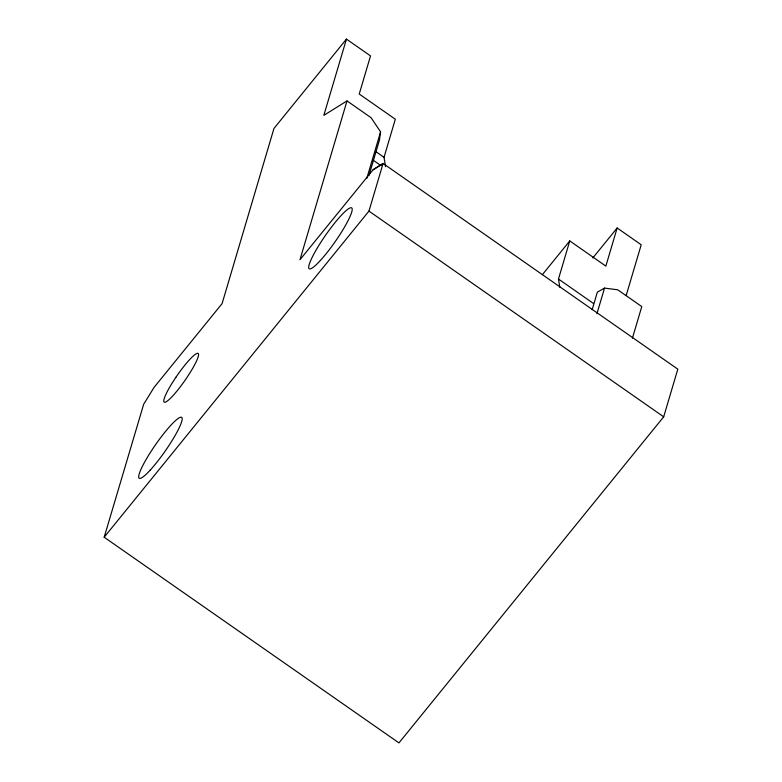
<?xml version="1.0" encoding="UTF-8"?>
<svg xmlns="http://www.w3.org/2000/svg" width="782" height="782" viewBox="0 0 782 782"><rect width="100%" height="100%" fill="white"/><g stroke="black" fill="none" stroke-linecap="round" stroke-linejoin="round"><path stroke-width="1.17" d="M385.536 166.722L384.03 157.329L395.321 119.206L359.231 94.026L370.531 55.903L346.446 39.1L323.846 115.335L347.012 100.907L371.079 117.701L380.58 131.845L379.436 140.125L369.045 175.236M347.012 100.907L299.965 259.751L373.2 169.635L383.082 163.458L677.818 369.163L663.683 416.816L398.947 742.9L104.182 537.224L143.692 404.196L154.083 387.364L222.078 303.641L273.964 128.453L346.446 39.1M366.778 178.443L380.58 131.845M559.795 287.258L558.475 279.037L569.765 240.915L605.855 266.105L617.154 227.982L641.211 244.766L626.147 295.586M592.14 309.711L597.34 292.165L604.515 288.099L617.712 289.79L641.778 306.573L632.433 338.107M596.93 313.729L604.515 288.099M104.182 537.224L368.957 211.101L383.082 163.458L372.975 169.929M542.395 274.648L569.765 240.915M592.815 257.962L617.154 227.982M376.22 151.884L384.03 157.329M558.475 279.037L593.577 303.533M373.229 160.222L381.039 165.667M368.957 211.101L663.683 416.816M175.921 377.256L171.805 383.62A29.706 4.624 -55.1 0 0 165.383 402.144A29.706 4.624 -55.1 0 0 186.409 378.322L190.525 371.958A29.706 4.624 -55.1 0 0 196.947 353.435A29.706 4.624 -55.1 0 0 175.921 377.256M320.395 260.465A37.125 5.777 -55.1 0 0 352.193 208.941A37.125 5.777 -55.1 0 0 318.743 245.626A37.125 5.777 -55.1 0 0 320.395 260.465M150.369 469.943A37.125 5.777 -55.1 0 0 182.167 418.419A37.125 5.777 -55.1 0 0 148.717 455.104A37.125 5.777 -55.1 0 0 150.369 469.943"/></g></svg>
